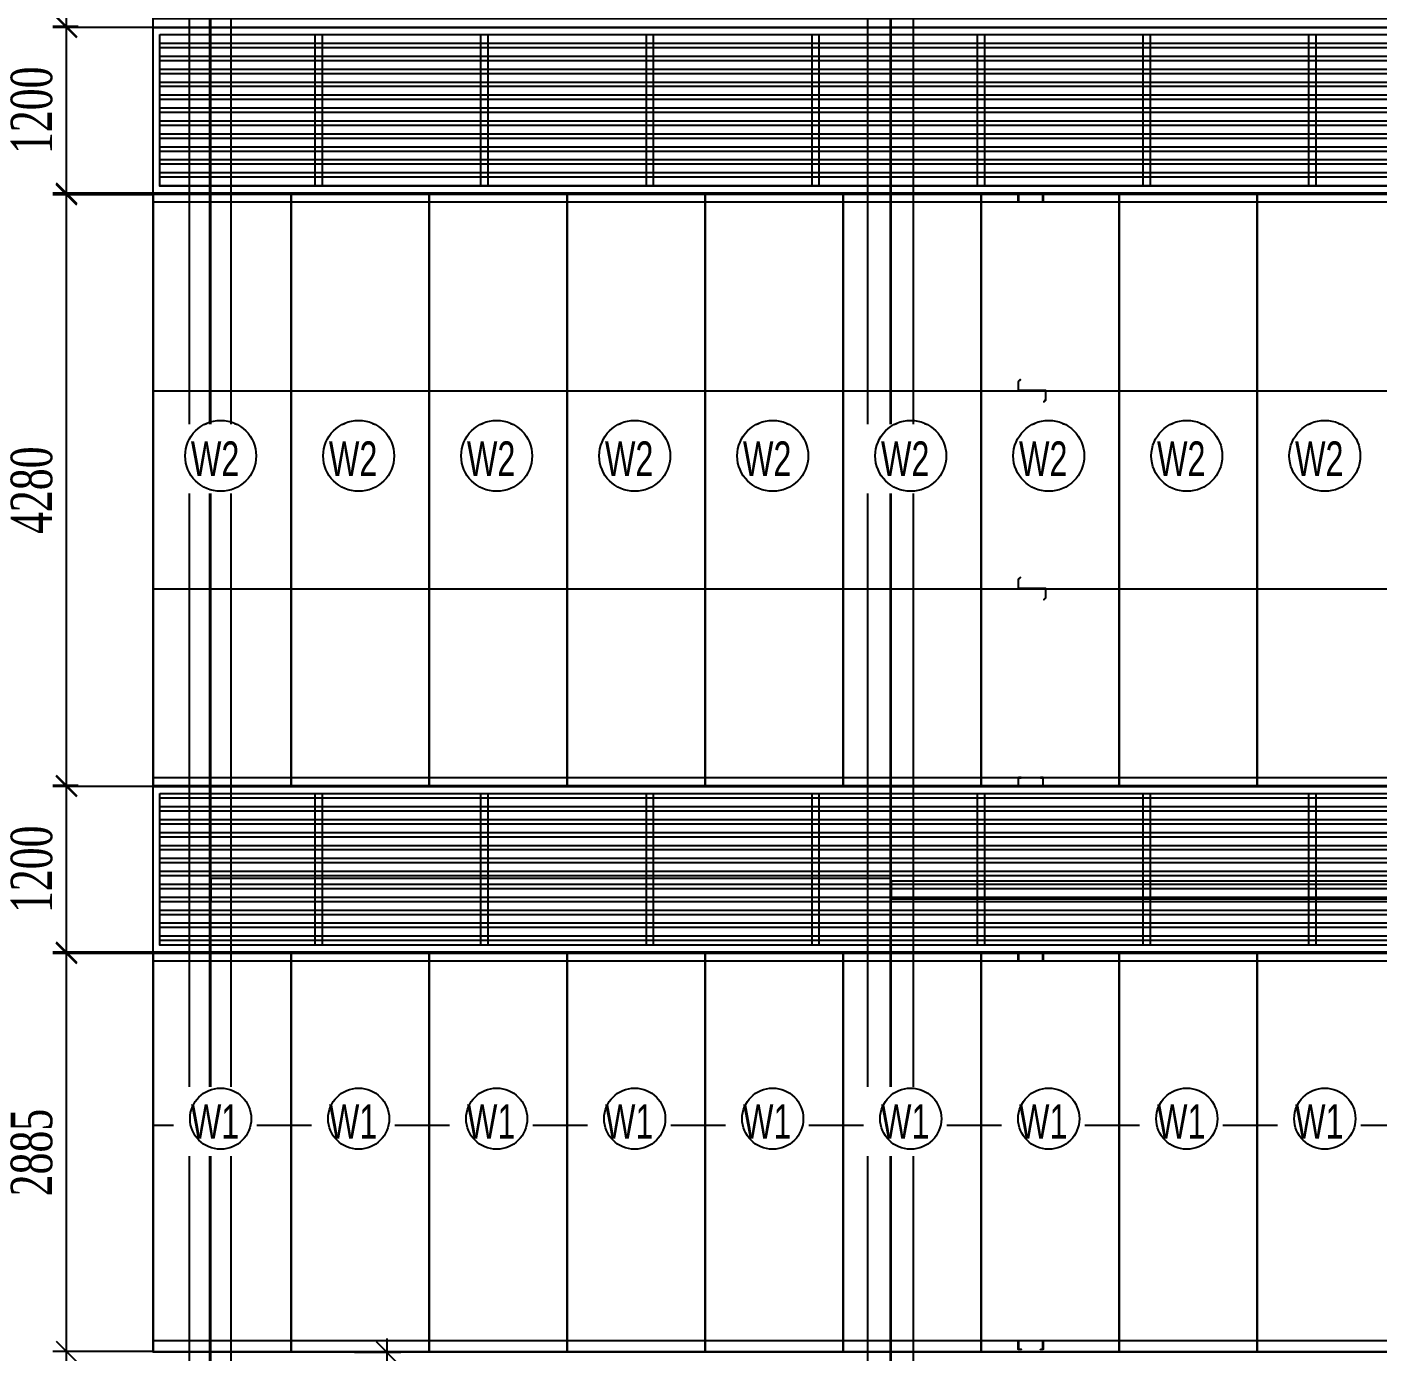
# Model space of a CAD drawing. Header units: inches. Extents: x 315041 to 662841, y -45540 to -35018.
# Drawn here: x 330310.9 to 330408.7, y -38561.2 to -38465.1 of the extents above; entities that cross this region are included whole.
import ezdxf

# ---------------------------------------------------------------- set-up
doc = ezdxf.new("R2010")
doc.units = ezdxf.units.IN
doc.header["$MEASUREMENT"] = 0
for name, color, linetype in [('2', 2, 'Continuous'), ('4', 4, 'Continuous'), ('8', 8, 'Continuous')]:
    doc.layers.add(name, color=color, linetype=linetype)
doc.styles.add('ST1', font='times.ttf', dxfattribs={"width": 0.7})
doc.styles.add('ST1H', font='vnshxh.shx', dxfattribs={"width": 0.7})
doc.dimstyles.new('100', dxfattribs={"dimtxt": 3, "dimasz": 1.5, "dimexe": 1, "dimexo": 0, "dimgap": 1, "dimtad": 1, "dimdec": 0, "dimlfac": 100, "dimzin": 0, "dimdsep": 46, "dimtxsty": 'ST1', "dimblk": 'OBLIQUE', "dimcen": 1, "dimdle": 1, "dimclrd": 8, "dimclre": 8, "dimclrt": 3, "dimadec": 0, "dimazin": 0, "dimtfac": 1, "dimtdec": 0, "dimtix": 1, "dimtmove": 1, "dimatfit": 3, "dimfxl": 0, "dimtfill": 1, "dimtolj": 1, "dimtzin": 0, "dimlwd": -1, "dimlwe": -1, "dimarcsym": 1})

# ---------------------------------------------------------------- blocks, each defined once
blk = doc.blocks.new('_Oblique')
at = {"color": 0, "linetype": 'ByBlock', "lineweight": -2}
blk.add_line((-0.5, -0.5), (0.5, 0.5), dxfattribs=at)
blk = doc.blocks.new('*D942')
at = {"color": 8, "linetype": 'Continuous', "transparency": 16777216}
for p, q in [((332110.109, -38998.343), (332110.109, -39034.343)), ((332107.768, -38999.343), (332111.109, -38999.343)), ((332107.768, -39033.343), (332111.109, -39033.343))]:
    blk.add_line(p, q, dxfattribs=at)
at = {"layer": 'Defpoints', "color": 0, "transparency": 16777216}
for p in [(332107.768, -38999.343), (332107.768, -39033.343), (332110.109, -39033.343)]:
    blk.add_point(p, dxfattribs=at)
at = {"color": 8, "transparency": 16777216, "xscale": 1.5, "yscale": 1.5, "zscale": 1.5}
for p, rotation in [((332110.109, -38999.343), 90), ((332110.109, -39033.343), 270)]:
    blk.add_blockref('_Oblique', p, dxfattribs=dict(at, rotation=rotation))
at = {"color": 3, "transparency": 16777216, "insert": (332107.583, -39016.343), "char_height": 3, "attachment_point": 5, "rotation": 90, "style": 'ST1', "bg_fill": 3, "box_fill_scale": 1.25, "bg_fill_color": 256, "bg_fill_true_color": 13158600, "bg_fill_transparency": 16121856}
blk.add_mtext('\\A1;3400', dxfattribs=at)
blk = doc.blocks.new('222')
at = {"true_color": 0xc0a22a}
h = blk.add_hatch(dxfattribs=at)
h.set_pattern_fill('ANSI32', color=42, scale=2.5, angle=135, style=0)
h.set_pattern_definition([(180, (7508.5587, -1372.56325), (-2e-16, -0.9375), []), (180, (7508.2462, -1372.25075), (-2e-16, -0.9375), [])])
h.paths.add_polyline_path([(332093.665, -38714.4), (332461.066, -38714.4), (332461.066, -38725.4), (332093.665, -38725.4)])
at = {"color": 42, "true_color": 0xc0a22a}
for points in [[(332093.165, -38713.9), (332461.566, -38713.9), (332461.566, -38725.9), (332093.165, -38725.9)], [(332093.665, -38714.4), (332461.066, -38714.4), (332461.066, -38725.4), (332093.665, -38725.4)], [(332105.412, -38714.4), (332105.412, -38725.4), (332104.912, -38725.4), (332104.912, -38714.4)], [(332117.412, -38714.4), (332117.412, -38725.4), (332116.912, -38725.4), (332116.912, -38714.4)], [(332129.412, -38714.4), (332129.412, -38725.4), (332128.912, -38725.4), (332128.912, -38714.4)], [(332141.412, -38714.4), (332141.412, -38725.4), (332140.912, -38725.4), (332140.912, -38714.4)], [(332153.412, -38714.4), (332153.412, -38725.4), (332152.912, -38725.4), (332152.912, -38714.4)], [(332165.412, -38714.4), (332165.412, -38725.4), (332164.912, -38725.4), (332164.912, -38714.4)], [(332177.412, -38714.4), (332177.412, -38725.4), (332176.912, -38725.4), (332176.912, -38714.4)]]:
    blk.add_lwpolyline(points, close=True, dxfattribs=at)
blk = doc.blocks.new('*D978')
at = {"color": 8, "linetype": 'Continuous', "transparency": 16777216}
for p, q in [((330313.731, -38533.175), (330313.731, -38519.175)), ((330319.991, -38520.175), (330312.731, -38520.175)), ((330319.991, -38532.175), (330312.731, -38532.175))]:
    blk.add_line(p, q, dxfattribs=at)
at = {"layer": 'Defpoints', "color": 0, "transparency": 16777216}
for p in [(330313.731, -38520.175), (330319.991, -38520.175), (330319.991, -38532.175)]:
    blk.add_point(p, dxfattribs=at)
at = {"color": 8, "transparency": 16777216, "xscale": 1.5, "yscale": 1.5, "zscale": 1.5}
for p, rotation in [((330313.731, -38520.175), 90), ((330313.731, -38532.175), 270)]:
    blk.add_blockref('_Oblique', p, dxfattribs=dict(at, rotation=rotation))
at = {"color": 3, "transparency": 16777216, "insert": (330311.205, -38526.175), "char_height": 3, "attachment_point": 5, "rotation": 90, "style": 'ST1', "bg_fill": 3, "box_fill_scale": 1.25, "bg_fill_color": 256, "bg_fill_true_color": 13158600, "bg_fill_transparency": 0}
blk.add_mtext('\\A1;1200', dxfattribs=at)
blk = doc.blocks.new('*D979')
at = {"color": 8, "linetype": 'Continuous', "transparency": 16777216}
for p, q in [((330313.731, -38478.175), (330313.731, -38464.175)), ((330319.991, -38465.175), (330312.731, -38465.175)), ((330319.991, -38477.175), (330312.731, -38477.175))]:
    blk.add_line(p, q, dxfattribs=at)
at = {"layer": 'Defpoints', "color": 0, "transparency": 16777216}
for p in [(330313.731, -38465.175), (330319.991, -38465.175), (330319.991, -38477.175)]:
    blk.add_point(p, dxfattribs=at)
at = {"color": 8, "transparency": 16777216, "xscale": 1.5, "yscale": 1.5, "zscale": 1.5}
for p, rotation in [((330313.731, -38465.175), 90), ((330313.731, -38477.175), 270)]:
    blk.add_blockref('_Oblique', p, dxfattribs=dict(at, rotation=rotation))
at = {"color": 3, "transparency": 16777216, "insert": (330311.205, -38471.175), "char_height": 3, "attachment_point": 5, "rotation": 90, "style": 'ST1', "bg_fill": 3, "box_fill_scale": 1.25, "bg_fill_color": 256, "bg_fill_true_color": 13158600, "bg_fill_transparency": 4522052}
blk.add_mtext('\\A1;1200', dxfattribs=at)
blk = doc.blocks.new('*D982')
at = {"color": 8, "linetype": 'Continuous', "transparency": 16777216}
for p, q in [((330313.731, -38562.126), (330313.731, -38531.275)), ((330319.991, -38532.275), (330312.731, -38532.275)), ((330319.991, -38561.126), (330312.731, -38561.126))]:
    blk.add_line(p, q, dxfattribs=at)
at = {"layer": 'Defpoints', "color": 0, "transparency": 16777216}
for p in [(330313.731, -38532.275), (330319.991, -38532.275), (330319.991, -38561.126)]:
    blk.add_point(p, dxfattribs=at)
at = {"color": 8, "transparency": 16777216, "xscale": 1.5, "yscale": 1.5, "zscale": 1.5}
for p, rotation in [((330313.731, -38532.275), 90), ((330313.731, -38561.126), 270)]:
    blk.add_blockref('_Oblique', p, dxfattribs=dict(at, rotation=rotation))
at = {"color": 6, "transparency": 16777216, "insert": (330311.205, -38546.7), "char_height": 3, "attachment_point": 5, "rotation": 90, "style": 'ST1', "bg_fill": 3, "box_fill_scale": 1.25, "bg_fill_color": 256, "bg_fill_true_color": 13158600, "bg_fill_transparency": 0}
blk.add_mtext('\\A1;2885', dxfattribs=at)
blk = doc.blocks.new('*D983')
at = {"color": 8, "linetype": 'Continuous', "transparency": 16777216}
for p, q in [((330313.731, -38521.105), (330313.731, -38476.305)), ((330319.991, -38477.305), (330312.731, -38477.305)), ((330314.571, -38520.105), (330312.731, -38520.105))]:
    blk.add_line(p, q, dxfattribs=at)
at = {"layer": 'Defpoints', "color": 0, "transparency": 16777216}
for p in [(330313.731, -38477.305), (330319.991, -38477.305), (330314.571, -38520.105)]:
    blk.add_point(p, dxfattribs=at)
at = {"color": 8, "transparency": 16777216, "xscale": 1.5, "yscale": 1.5, "zscale": 1.5}
for p, rotation in [((330313.731, -38477.305), 90), ((330313.731, -38520.105), 270)]:
    blk.add_blockref('_Oblique', p, dxfattribs=dict(at, rotation=rotation))
at = {"color": 4, "transparency": 16777216, "insert": (330311.205, -38498.705), "char_height": 3, "attachment_point": 5, "rotation": 90, "style": 'ST1', "bg_fill": 3, "box_fill_scale": 1.25, "bg_fill_color": 256, "bg_fill_true_color": 13158600, "bg_fill_transparency": 1019152}
blk.add_mtext('\\A1;4280', dxfattribs=at)
blk = doc.blocks.new('*D984')
at = {"color": 8, "linetype": 'Continuous', "transparency": 16777216}
for p, q in [((330313.731, -38466.105), (330313.731, -38421.305)), ((330319.991, -38422.305), (330312.731, -38422.305)), ((330314.571, -38465.105), (330312.731, -38465.105))]:
    blk.add_line(p, q, dxfattribs=at)
at = {"layer": 'Defpoints', "color": 0, "transparency": 16777216}
for p in [(330313.731, -38422.305), (330319.991, -38422.305), (330314.571, -38465.105)]:
    blk.add_point(p, dxfattribs=at)
at = {"color": 8, "transparency": 16777216, "xscale": 1.5, "yscale": 1.5, "zscale": 1.5}
for p, rotation in [((330313.731, -38422.305), 90), ((330313.731, -38465.105), 270)]:
    blk.add_blockref('_Oblique', p, dxfattribs=dict(at, rotation=rotation))
at = {"color": 4, "transparency": 16777216, "insert": (330311.205, -38443.705), "char_height": 3, "attachment_point": 5, "rotation": 90, "style": 'ST1', "bg_fill": 3, "box_fill_scale": 1.25, "bg_fill_color": 256, "bg_fill_true_color": 13158600, "bg_fill_transparency": 11615884}
blk.add_mtext('\\A1;4280', dxfattribs=at)
blk = doc.blocks.new('223')
at = {"layer": '2'}
h = blk.add_hatch(dxfattribs=at)
h.set_pattern_fill('ANSI31', color=9, scale=0.15, angle=90, style=0)
h.set_pattern_definition([(135, (328189.223193, -52759.064274), (-0.013258252147, -0.013258252147), [])])
h.paths.add_polyline_path([(332155.854, -38928.996), (332155.854, -38929.676), (332157.835, -38929.676), (332157.835, -38930.329), (332157.699, -38930.465), (332157.712, -38930.478), (332157.854, -38930.337), (332157.854, -38929.657), (332155.873, -38929.657), (332155.873, -38929.003), (332156.009, -38928.868), (332155.995, -38928.854)])
h = blk.add_hatch(dxfattribs=at)
h.set_pattern_fill('ANSI31', color=9, scale=0.15, angle=90, style=0)
h.set_pattern_definition([(135, (328189.223193, -52773.397608), (-0.013258252147, -0.013258252147), [])])
h.paths.add_polyline_path([(332155.854, -38943.329), (332155.854, -38944.009), (332157.835, -38944.009), (332157.835, -38944.662), (332157.699, -38944.798), (332157.712, -38944.811), (332157.854, -38944.67), (332157.854, -38943.99), (332155.873, -38943.99), (332155.873, -38943.337), (332156.009, -38943.201), (332155.995, -38943.187)])
h = blk.add_hatch(dxfattribs=at)
h.set_pattern_fill('ANSI31', color=9, scale=0.15, angle=90, style=0)
h.set_pattern_definition([(135, (328189.223193, -52812.261802), (-0.013258252147, -0.013258252147), [])])
h.paths.add_polyline_path([(332155.854, -38982.193), (332155.854, -38982.873), (332157.835, -38982.873), (332157.835, -38983.526), (332157.699, -38983.662), (332157.712, -38983.675), (332157.854, -38983.534), (332157.854, -38982.854), (332155.873, -38982.854), (332155.873, -38982.201), (332156.009, -38982.065), (332155.995, -38982.052)])
at = {"color": 9}
blk.add_lwpolyline([(332093.165, -38738.343), (332461.566, -38738.343), (332461.566, -38999.343), (332093.165, -38999.343)], close=True, dxfattribs=at)
at = {"layer": '2', "color": 9}
for p, q in [((332093.165, -38929.676), (332461.466, -38929.676)), ((332093.165, -38944.009), (332461.466, -38944.009)), ((332093.165, -38982.873), (332461.466, -38982.873)), ((332093.165, -38998.491), (332461.466, -38998.491))]:
    blk.add_line(p, q, dxfattribs=at)
for points in [[(332093.165, -38903.342), (332461.466, -38903.342)], [(332461.466, -38915.342), (332093.165, -38915.342)], [(332461.466, -38958.342), (332093.165, -38958.342)], [(332093.165, -38970.342), (332461.466, -38970.342)]]:
    blk.add_lwpolyline(points, dxfattribs=at)
at = {"layer": '2', "color": 9, "ltscale": 50}
for points in [[(332157.454, -38915.972), (332157.634, -38915.972), (332157.634, -38915.362), (332155.874, -38915.362), (332155.874, -38915.972), (332156.054, -38915.972), (332156.054, -38915.992), (332155.874, -38915.992, -0.414214), (332155.854, -38915.972), (332155.854, -38915.362, -0.414214), (332155.874, -38915.342), (332157.634, -38915.342, -0.414214), (332157.654, -38915.362), (332157.654, -38915.972, -0.414214), (332157.634, -38915.992), (332157.454, -38915.992), (332157.454, -38915.972)], [(332157.454, -38957.712), (332157.634, -38957.712), (332157.634, -38958.322), (332155.874, -38958.322), (332155.874, -38957.712), (332156.054, -38957.712), (332156.054, -38957.692), (332155.874, -38957.692, 0.414214), (332155.854, -38957.712), (332155.854, -38958.322, 0.414214), (332155.874, -38958.342), (332157.634, -38958.342, 0.414214), (332157.654, -38958.322), (332157.654, -38957.712, 0.414214), (332157.634, -38957.692), (332157.454, -38957.692), (332157.454, -38957.712)], [(332157.454, -38970.972), (332157.634, -38970.972), (332157.634, -38970.362), (332155.874, -38970.362), (332155.874, -38970.972), (332156.054, -38970.972), (332156.054, -38970.992), (332155.874, -38970.992, -0.414214), (332155.854, -38970.972), (332155.854, -38970.362, -0.414214), (332155.874, -38970.342), (332157.634, -38970.342, -0.414214), (332157.654, -38970.362), (332157.654, -38970.972, -0.414214), (332157.634, -38970.992), (332157.454, -38970.992), (332157.454, -38970.972)], [(332157.454, -38999.121), (332157.634, -38999.121), (332157.634, -38998.511), (332155.874, -38998.511), (332155.874, -38999.121), (332156.054, -38999.121), (332156.054, -38999.141), (332155.874, -38999.141, -0.414214), (332155.854, -38999.121), (332155.854, -38998.511, -0.414214), (332155.874, -38998.491), (332157.634, -38998.491, -0.414214), (332157.654, -38998.511), (332157.654, -38999.121, -0.414214), (332157.634, -38999.141), (332157.454, -38999.141), (332157.454, -38999.121)]]:
    blk.add_lwpolyline(points, format="xyb", dxfattribs=at)
at = {"layer": '2', "color": 9}
for points in [[(332155.854, -38928.996), (332155.854, -38929.676), (332157.835, -38929.676), (332157.835, -38930.329), (332157.699, -38930.465), (332157.712, -38930.478), (332157.854, -38930.337), (332157.854, -38929.657), (332155.873, -38929.657), (332155.873, -38929.003), (332156.009, -38928.868), (332155.995, -38928.854)], [(332155.854, -38943.329), (332155.854, -38944.009), (332157.835, -38944.009), (332157.835, -38944.662), (332157.699, -38944.798), (332157.712, -38944.811), (332157.854, -38944.67), (332157.854, -38943.99), (332155.873, -38943.99), (332155.873, -38943.337), (332156.009, -38943.201), (332155.995, -38943.187)], [(332155.854, -38982.193), (332155.854, -38982.873), (332157.835, -38982.873), (332157.835, -38983.526), (332157.699, -38983.662), (332157.712, -38983.675), (332157.854, -38983.534), (332157.854, -38982.854), (332155.873, -38982.854), (332155.873, -38982.201), (332156.009, -38982.065), (332155.995, -38982.052)]]:
    blk.add_lwpolyline(points, close=True, dxfattribs=at)
at = {"layer": '4', "color": 9}
for p, q in [((332093.165, -38915.342), (332093.165, -38915.992)), ((332093.165, -38957.692), (332093.165, -38958.342)), ((332093.165, -38970.342), (332461.466, -38970.342)), ((332093.165, -38970.342), (332093.165, -38970.992))]:
    blk.add_line(p, q, dxfattribs=at)
blk.add_lwpolyline([(332461.466, -38902.692), (332461.466, -38903.342), (332093.165, -38903.342), (332093.165, -38902.692)], close=True, dxfattribs=at)
for points in [[(332093.165, -38915.342), (332461.466, -38915.342)], [(332461.466, -38915.992), (332093.165, -38915.992)], [(332093.165, -38957.692), (332461.466, -38957.692)], [(332461.466, -38958.342), (332093.165, -38958.342)], [(332093.165, -38970.342), (332461.466, -38970.342)], [(332461.466, -38970.992), (332093.165, -38970.992)]]:
    blk.add_lwpolyline(points, dxfattribs=at)
at = {"layer": '8', "color": 9}
for p, q in [((332095.816, -39031.453), (332095.816, -38768.74)), ((332098.816, -39031.453), (332098.816, -38768.74)), ((332144.965, -39032.346), (332144.965, -38768.74)), ((332148.265, -39032.346), (332148.265, -38768.74)), ((332097.286, -39031.453), (332097.286, -38776.289)), ((332097.346, -39031.453), (332097.346, -38776.289)), ((332146.585, -39031.453), (332146.585, -38776.289)), ((332146.645, -39031.453), (332146.645, -38776.289))]:
    blk.add_line(p, q, dxfattribs=at)
for points in [[(332097.346, -38966.683), (332146.615, -38966.687), (332146.615, -38965.007), (332097.346, -38965.003)], [(332146.645, -38966.478), (332403.585, -38966.478), (332403.585, -38965.208), (332146.645, -38965.208)]]:
    blk.add_lwpolyline(points, close=True, dxfattribs=at)
at = {"color": 9}
for p in [(0, -189.442), (0, -244.442)]:
    blk.add_blockref('222', p, dxfattribs=at)
dim = blk.add_linear_dim(base=(332110.109, -39033.343), p1=(332107.768, -38999.343), p2=(332107.768, -39033.343), angle=90, dimstyle='100', dxfattribs=at)
dim.commit()
dim.dimension.update_dxf_attribs({"geometry": '*D942', "text_midpoint": (332107.583, -39016.343)})

msp = doc.modelspace()

# ---------------------------------------------------------------- block references
at = {"color": 8}
msp.add_blockref('223', (-1773.174, 438.1673), dxfattribs=at)

# ---------------------------------------------------------------- next in the draw order: linework, layer by layer
at = {"color": 4}
for points in [[(330329.9912, -38520.1049), (330339.9912, -38520.1049), (330339.9912, -38477.2749), (330329.9912, -38477.2749)], [(330339.9912, -38520.1049), (330349.9912, -38520.1049), (330349.9912, -38477.2749), (330339.9912, -38477.2749)], [(330349.9912, -38520.1049), (330359.9912, -38520.1049), (330359.9912, -38477.2749), (330349.9912, -38477.2749)], [(330359.9912, -38520.1049), (330369.9912, -38520.1049), (330369.9912, -38477.2749), (330359.9912, -38477.2749)], [(330369.9912, -38520.1049), (330379.9912, -38520.1049), (330379.9912, -38477.2749), (330369.9912, -38477.2749)], [(330379.9912, -38520.1049), (330389.9912, -38520.1049), (330389.9912, -38477.2749), (330379.9912, -38477.2749)], [(330389.9912, -38520.1049), (330399.9912, -38520.1049), (330399.9912, -38477.2749), (330389.9912, -38477.2749)], [(330399.9912, -38520.1049), (330409.9912, -38520.1049), (330409.9912, -38477.2749), (330399.9912, -38477.2749)]]:
    msp.add_lwpolyline(points, close=True, dxfattribs=at)
at = {"color": 6}
for points in [[(330329.9912, -38561.1258), (330339.9912, -38561.1258), (330339.9912, -38532.2749), (330329.9912, -38532.2749)], [(330339.9912, -38561.1258), (330349.9912, -38561.1258), (330349.9912, -38532.2749), (330339.9912, -38532.2749)], [(330349.9912, -38561.1258), (330359.9912, -38561.1258), (330359.9912, -38532.2749), (330349.9912, -38532.2749)], [(330359.9912, -38561.1258), (330369.9912, -38561.1258), (330369.9912, -38532.2749), (330359.9912, -38532.2749)], [(330369.9912, -38561.1258), (330379.9912, -38561.1258), (330379.9912, -38532.2749), (330369.9912, -38532.2749)], [(330379.9912, -38561.1258), (330389.9912, -38561.1258), (330389.9912, -38532.2749), (330379.9912, -38532.2749)], [(330389.9912, -38561.1258), (330399.9912, -38561.1258), (330399.9912, -38532.2749), (330389.9912, -38532.2749)], [(330399.9912, -38561.1258), (330409.9912, -38561.1258), (330409.9912, -38532.2749), (330399.9912, -38532.2749)]]:
    msp.add_lwpolyline(points, close=True, dxfattribs=at)

# ---------------------------------------------------------------- next in the draw order: dimensions: what is measured, and where the dimension line sits
at = {"color": 1}
for base, p1, p2, picture, middle in [((330313.7313, -38465.1749), (330319.9912, -38477.1749), (330319.9912, -38465.1749), '*D979', (330311.2053, -38471.1749)), ((330313.7313, -38520.1749), (330319.9912, -38532.1749), (330319.9912, -38520.1749), '*D978', (330311.2053, -38526.1749))]:
    dim = msp.add_linear_dim(base=base, p1=p1, p2=p2, angle=90, dimstyle='100', dxfattribs=at)
    dim.commit()
    dim.dimension.update_dxf_attribs({"geometry": picture, "text_midpoint": middle})

# ---------------------------------------------------------------- next in the draw order: linework, layer by layer
at = {"color": 4}
msp.add_lwpolyline([(330319.9912, -38520.1049), (330329.9912, -38520.1049), (330329.9912, -38477.2749), (330319.9912, -38477.2749)], close=True, dxfattribs=at)
at = {"color": 6}
msp.add_lwpolyline([(330319.9912, -38561.1258), (330329.9912, -38561.1258), (330329.9912, -38532.2749), (330319.9912, -38532.2749)], close=True, dxfattribs=at)

# ---------------------------------------------------------------- next in the draw order: texts
at = {"color": 4, "char_height": 2.5, "attachment_point": 6, "style": 'ST1H', "bg_fill": 2}
for insert in [(330336.2431, -38496.4187), (330346.2431, -38496.4187), (330356.2431, -38496.4187), (330366.2431, -38496.4187), (330376.2431, -38496.4187), (330386.2431, -38496.4187), (330396.2431, -38496.4187), (330406.2431, -38496.4187)]:
    msp.add_mtext('\\A1;W2', dxfattribs=dict(at, insert=insert))
at = {"color": 6, "char_height": 2.5, "attachment_point": 6, "style": 'ST1H', "bg_fill": 2}
for insert in [(330336.2431, -38544.4493), (330346.2431, -38544.4493), (330356.2431, -38544.4493), (330366.2431, -38544.4493), (330376.2431, -38544.4493), (330386.2431, -38544.4493), (330396.2431, -38544.4493), (330406.2431, -38544.4493)]:
    msp.add_mtext('\\A1;W1', dxfattribs=dict(at, insert=insert))

# ---------------------------------------------------------------- next in the draw order: dimensions: what is measured, and where the dimension line sits
at = {"color": 6}
dim = msp.add_linear_dim(base=(330313.7313, -38422.3049), p1=(330314.5708, -38465.1049), p2=(330319.9912, -38422.3049), angle=90, dimstyle='100', override={"dimclrt": 4}, dxfattribs=at)
dim.commit()
dim.dimension.update_dxf_attribs({"geometry": '*D984', "text_midpoint": (330311.2053, -38443.7049)})

# ---------------------------------------------------------------- next in the draw order: linework, layer by layer
at = {"color": 4}
for centre in [(330334.8895, -38496.2146), (330344.8895, -38496.2146), (330354.8895, -38496.2146), (330364.8895, -38496.2146), (330374.8895, -38496.2146), (330384.8895, -38496.2146), (330394.8895, -38496.2146), (330404.8895, -38496.2146)]:
    msp.add_circle(centre, 2.571, dxfattribs=at)
at = {"color": 6}
for centre in [(330334.8895, -38544.2452), (330344.8895, -38544.2452), (330354.8895, -38544.2452), (330364.8895, -38544.2452), (330374.8895, -38544.2452), (330384.8895, -38544.2452), (330394.8895, -38544.2452), (330404.8895, -38544.2452)]:
    msp.add_circle(centre, 2.2176, dxfattribs=at)

# ---------------------------------------------------------------- next in the draw order: texts
at = {"color": 4, "insert": (330326.2431, -38496.4187), "char_height": 2.5, "attachment_point": 6, "style": 'ST1H', "bg_fill": 2}
msp.add_mtext('\\A1;W2', dxfattribs=at)
at = {"color": 6, "insert": (330326.2431, -38544.4493), "char_height": 2.5, "attachment_point": 6, "style": 'ST1H', "bg_fill": 2}
msp.add_mtext('\\A1;W1', dxfattribs=at)

# ---------------------------------------------------------------- next in the draw order: dimensions: what is measured, and where the dimension line sits
at = {"color": 6}
for base, p1, p2, override, picture, middle in [((330313.7313, -38477.3049), (330314.5708, -38520.1049), (330319.9912, -38477.3049), {"dimclrt": 4}, '*D983', (330311.2053, -38498.7049)), ((330313.7313, -38532.2749), (330319.9912, -38561.1258), (330319.9912, -38532.2749), {"dimclrt": 6}, '*D982', (330311.2053, -38546.7004))]:
    dim = msp.add_linear_dim(base=base, p1=p1, p2=p2, angle=90, dimstyle='100', override=override, dxfattribs=at)
    dim.commit()
    dim.dimension.update_dxf_attribs({"geometry": picture, "text_midpoint": middle})

# ---------------------------------------------------------------- next in the draw order: linework, layer by layer
at = {"color": 4}
msp.add_circle((330324.8895, -38496.2146), 2.571, dxfattribs=at)
at = {"color": 6}
msp.add_circle((330324.8895, -38544.2452), 2.2176, dxfattribs=at)

doc.saveas('drawing.dxf')
